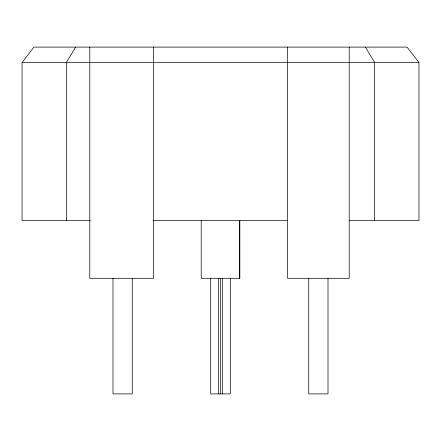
<?xml version="1.0" encoding="UTF-8"?>
<svg xmlns="http://www.w3.org/2000/svg" width="441" height="441" viewBox="0 0 441 441"><rect width="100%" height="100%" fill="white"/><g stroke="black" fill="none" stroke-linecap="round" stroke-linejoin="round"><path stroke-width="0.66" d="M75.615 47.099L66.365 62.512L66.365 220.5M90.449 220.5L22.05 220.5L22.05 62.512L33.957 47.099L407.043 47.099L418.95 62.512L418.95 220.5L349.178 220.5M22.05 62.512L418.95 62.512M152.906 220.5L287.697 220.5M365.385 47.099L374.635 62.512L374.635 220.5M349.206 47.099L349.206 278.299L287.549 278.299L287.549 47.099M328.01 278.299L328.01 393.901L308.744 393.901L308.744 278.299M239.766 220.5L239.766 278.299L201.212 278.299L201.212 220.5M239.744 220.5L239.744 278.299M230.296 278.299L230.296 393.901L210.704 393.901L210.704 278.299M222.308 278.299L222.308 393.901M220.5 278.299L220.5 393.901M218.576 278.299L218.576 393.901M153.451 47.099L153.451 278.299L89.782 278.299L89.782 47.099M132.256 278.299L132.256 393.901L112.99 393.901L112.99 278.299"/></g></svg>
